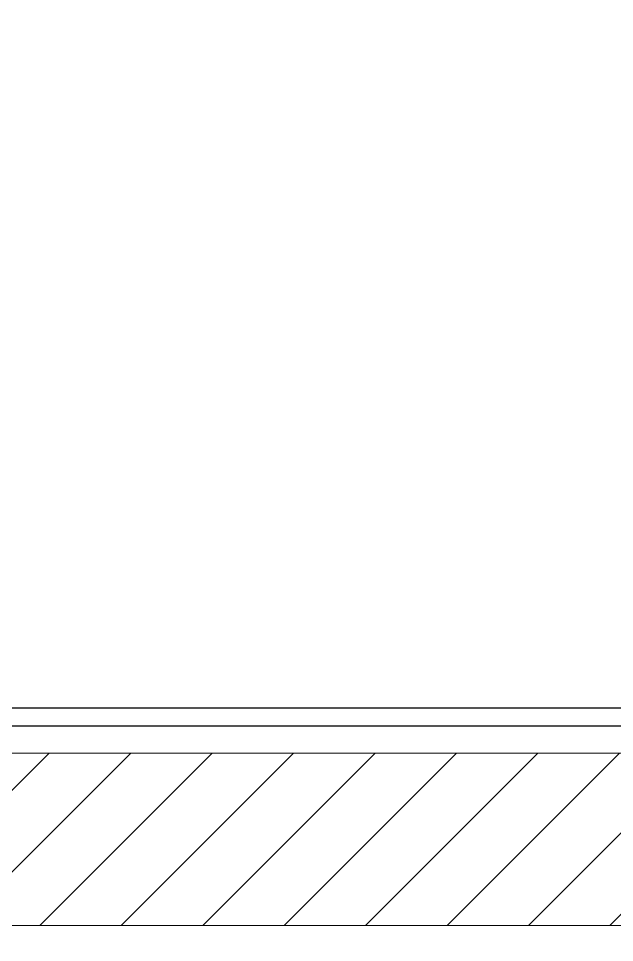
# Model space of a CAD drawing. Header units: millimetres. Extents: x -343543 to 400519, y -115663 to 104219.
# Drawn here: x -174043 to -173714, y 5476 to 5985 of the extents above; entities that cross this region are included whole.
import ezdxf

# ---------------------------------------------------------------- set-up
doc = ezdxf.new("R2010")
doc.units = ezdxf.units.MM
for name, color, linetype, lineweight in [('A-SYMBOLS', 10, 'Continuous', 13), ('XREF MAT BANG TUONG XAY$0$01.Xref _MB T1$0$A-TEXT', 8, 'Continuous', 25), ('XREF MAT BANG TUONG XAY$0$A-WALL-INT', 8, 'Continuous', 9)]:
    doc.layers.add(name, color=color, linetype=linetype, lineweight=lineweight)
for name, color, linetype in [('XREF MAT BANG TUONG XAY$0$A-FNSH', 8, 'Continuous'), ('XREF MAT BANG TUONG XAY$0$A-FURN', 8, 'Continuous'), ('XREF MAT BANG TUONG XAY$0$A-PATT', 8, 'Continuous')]:
    doc.layers.add(name, color=color, linetype=linetype)

# ---------------------------------------------------------------- blocks, each defined once
blk = doc.blocks.new('*U225')
at = {"layer": 'XREF MAT BANG TUONG XAY$0$A-PATT'}
h = blk.add_hatch(dxfattribs=at)
h.set_pattern_fill('ANSI31', color=8, scale=10)
h.set_pattern_definition([(45, (36641.79, -11178.564), (-22.45064, 22.45064), [])])
h.paths.add_polyline_path([(-38.7, 47.5), (1156.3, 47.5), (1156.3, -47.5), (-38.7, -47.5)])
at = {"layer": 'XREF MAT BANG TUONG XAY$0$A-WALL-INT', "color": 8}
blk.add_lwpolyline([(-38.7, 47.5), (1156.3, 47.5), (1156.3, -47.5), (-38.7, -47.5)], close=True, dxfattribs=at)
blk = doc.blocks.new('XREF MAT BANG TUONG XAY$0$01.Xref _MB T1$0$Phong tam')
at = {"layer": 'XREF MAT BANG TUONG XAY$0$A-FURN', "color": 8, "rotation": 180}
blk.add_blockref('*U225', (-248.7, 2532.5), dxfattribs=at)
blk = doc.blocks.new('01.Xref _MB T1')
at = {"layer": 'XREF MAT BANG TUONG XAY$0$01.Xref _MB T1$0$A-TEXT', "color": 8}
blk.add_blockref('XREF MAT BANG TUONG XAY$0$01.Xref _MB T1$0$Phong tam', (8605.00011, 2999.99999), dxfattribs=at)
at = {"layer": 'XREF MAT BANG TUONG XAY$0$A-FNSH', "color": 8}
for points in [[(5585.00065, 3429.9998), (5730.00065, 3430.00006), (5730.00065, 3235.00016), (6819.99957, 3235.00016), (6819.99957, 3435.00006), (6965.00011, 3434.9998), (6965.00011, 3235.00006), (8370.00011, 3234.99991), (8370.00011, 4335.00013), (6965.00011, 4334.99987), (6965.00011, 4134.99998), (6820.00011, 4134.99998), (6820.00011, 4479.99998), (8370.00011, 4480.00014), (8370.00011, 5459.99999), (7175.00045, 5459.99999), (7175.00045, 5604.99999), (8370.00011, 5604.99999), (8370.00011, 6584.99999)], [(5595.00065, 3419.99982), (5720.00065, 3420.00004), (5720.00065, 3225.00016), (6829.99957, 3225.00016), (6829.99957, 3425.00004), (6955.00011, 3424.99982), (6955.00011, 3225.00006), (8380.00011, 3224.9999), (8380.00011, 4345.00014), (6955.00011, 4344.99987), (6955.00011, 4144.99998), (6830.00011, 4144.99998), (6830.00011, 4469.99998), (8380.00011, 4470.00014), (8380.00011, 5469.99999), (7185.00045, 5469.99999), (7185.00045, 5594.99999), (8380.00011, 5594.99999), (8380.00011, 6594.99999)]]:
    blk.add_lwpolyline(points, dxfattribs=at)

msp = doc.modelspace()

# ---------------------------------------------------------------- block references
at = {"layer": 'A-SYMBOLS'}
msp.add_blockref('01.Xref _MB T1', (-181333.08, 0), dxfattribs=at)

doc.saveas('drawing.dxf')
